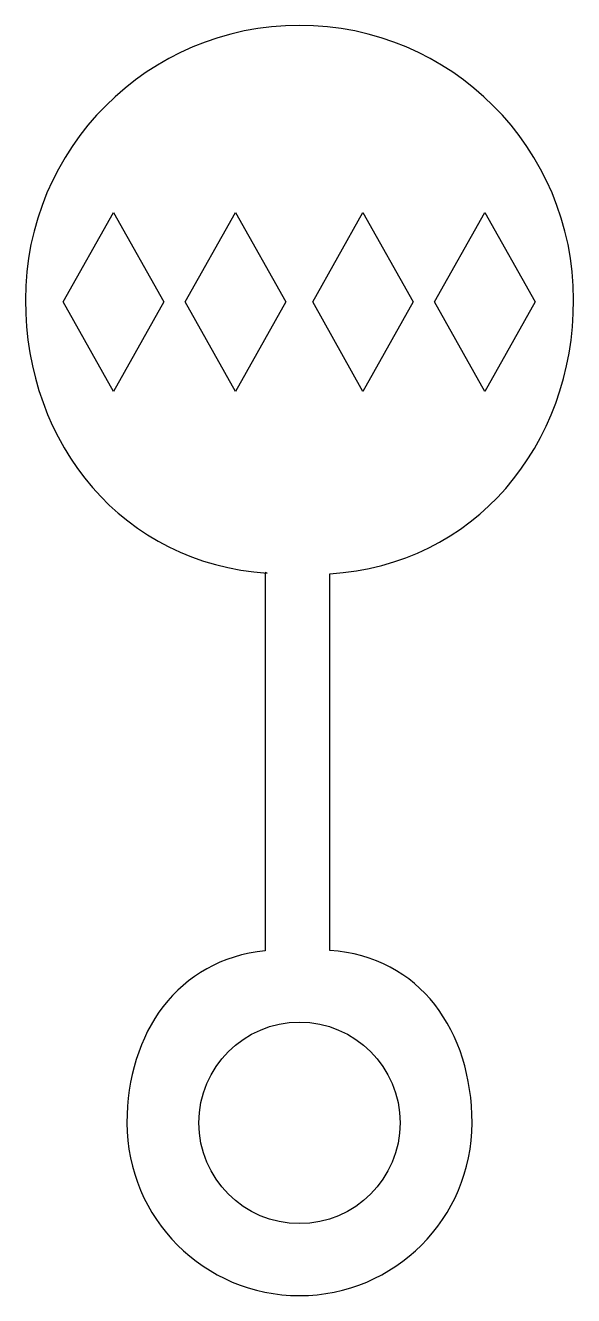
# Model space of a CAD drawing. Header units: centimetres. Extents: x -4.4 to 4.8, y -11.1 to 10.2.
import ezdxf

# ---------------------------------------------------------------- set-up
doc = ezdxf.new("R2010")
doc.units = ezdxf.units.CM
doc.header["$MEASUREMENT"] = 0
doc.layers.add('Camada 1', color=7, linetype='Continuous')

msp = doc.modelspace()

# ---------------------------------------------------------------- linework, layer by layer
at = {"layer": 'Camada 1'}
for points, knots in [([(0.73432, 0.98959), (0.73432, 0.98959), (0.73432, -5.32411), (0.73432, -5.32411), (0.73432, -5.32411), (0.73432, -5.32411), (0.73432, -5.33459), (0.73432, -5.33459), (0.73432, -5.33459), (2.24467, -5.43402), (3.12152, -6.69108), (3.12152, -8.22688), (3.12152, -8.22688), (3.12152, -9.82766), (1.8235, -11.12568), (0.22269, -11.12568), (0.22269, -11.12568), (-1.37809, -11.12568), (-2.67611, -9.82766), (-2.67611, -8.22688), (-2.67611, -8.22688), (-2.67611, -6.72103), (-1.82174, -5.48347), (-0.35288, -5.34157), (-0.35288, -5.34157), (-0.35288, -5.34157), (-0.35288, -5.32358), (-0.35288, -5.32358), (-0.35288, -5.32358), (-0.35288, -5.32358), (-0.35287, 1.00857), (-0.35287, 1.00857), (-0.35287, 1.00857), (-0.35287, 1.00857), (-0.32289, 1.00008), (-0.32289, 1.00008), (-0.32289, 1.00008), (-2.72607, 1.15446), (-4.38181, 3.14395), (-4.38181, 5.5861), (-4.38181, 5.5861), (-4.38181, 8.12917), (-2.32036, 10.19086), (0.22268, 10.19086), (0.22268, 10.19086), (2.76575, 10.19086), (4.8272, 8.12917), (4.8272, 5.5861), (4.8272, 5.5861), (4.82722, 3.13497), (3.15, 1.13149), (0.73432, 0.98959), (0.73432, 0.98959), (0.73432, 0.98959), (0.73432, 0.98959), (0.73432, 0.98959)], [0, 0, 0, 0, 0.06666667, 0.06666667, 0.06666667, 0.06666667, 0.13333333, 0.13333333, 0.13333333, 0.13333333, 0.2, 0.2, 0.2, 0.2, 0.26666667, 0.26666667, 0.26666667, 0.26666667, 0.33333333, 0.33333333, 0.33333333, 0.33333333, 0.4, 0.4, 0.4, 0.4, 0.46666667, 0.46666667, 0.46666667, 0.46666667, 0.53333333, 0.53333333, 0.53333333, 0.53333333, 0.6, 0.6, 0.6, 0.6, 0.66666667, 0.66666667, 0.66666667, 0.66666667, 0.73333333, 0.73333333, 0.73333333, 0.73333333, 0.8, 0.8, 0.8, 0.8, 0.86666667, 0.86666667, 0.86666667, 0.86666667, 1, 1, 1, 1]), ([(-2.05605, 5.54913), (-2.05605, 5.54913), (-2.90041, 7.05249), (-2.90041, 7.05249), (-2.90041, 7.05249), (-2.90041, 7.05249), (-3.74477, 5.54913), (-3.74477, 5.54913), (-3.74477, 5.54913), (-3.74477, 5.54913), (-2.90041, 4.04577), (-2.90041, 4.04577), (-2.90041, 4.04577), (-2.90041, 4.04577), (-2.05605, 5.54913), (-2.05605, 5.54913)], [0, 0, 0, 0, 0.2, 0.2, 0.2, 0.2, 0.4, 0.4, 0.4, 0.4, 0.6, 0.6, 0.6, 0.6, 1, 1, 1, 1]), ([(-0.0096, 5.54913), (-0.0096, 5.54913), (-0.85396, 7.05249), (-0.85396, 7.05249), (-0.85396, 7.05249), (-0.85396, 7.05249), (-1.69832, 5.54913), (-1.69832, 5.54913), (-1.69832, 5.54913), (-1.69832, 5.54913), (-0.85396, 4.04577), (-0.85396, 4.04577), (-0.85396, 4.04577), (-0.85396, 4.04577), (-0.0096, 5.54913), (-0.0096, 5.54913)], [0, 0, 0, 0, 0.2, 0.2, 0.2, 0.2, 0.4, 0.4, 0.4, 0.4, 0.6, 0.6, 0.6, 0.6, 1, 1, 1, 1]), ([(2.13275, 5.54913), (2.13275, 5.54913), (1.28839, 7.05249), (1.28839, 7.05249), (1.28839, 7.05249), (1.28839, 7.05249), (0.44403, 5.54913), (0.44403, 5.54913), (0.44403, 5.54913), (0.44403, 5.54913), (1.28839, 4.04577), (1.28839, 4.04577), (1.28839, 4.04577), (1.28839, 4.04577), (2.13275, 5.54913), (2.13275, 5.54913)], [0, 0, 0, 0, 0.2, 0.2, 0.2, 0.2, 0.4, 0.4, 0.4, 0.4, 0.6, 0.6, 0.6, 0.6, 1, 1, 1, 1]), ([(4.1792, 5.54913), (4.1792, 5.54913), (3.33484, 7.05249), (3.33484, 7.05249), (3.33484, 7.05249), (3.33484, 7.05249), (2.4905, 5.54913), (2.4905, 5.54913), (2.4905, 5.54913), (2.4905, 5.54913), (3.33484, 4.04577), (3.33484, 4.04577), (3.33484, 4.04577), (3.33484, 4.04577), (4.1792, 5.54913), (4.1792, 5.54913)], [0, 0, 0, 0, 0.2, 0.2, 0.2, 0.2, 0.4, 0.4, 0.4, 0.4, 0.6, 0.6, 0.6, 0.6, 1, 1, 1, 1]), ([(0.2227, -9.91764), (1.15599, -9.91764), (1.91341, -9.16022), (1.91341, -8.22693), (1.91341, -8.22693), (1.91341, -7.29364), (1.15599, -6.53622), (0.2227, -6.53622), (0.2227, -6.53622), (-0.71056, -6.53622), (-1.46801, -7.29364), (-1.46801, -8.22693), (-1.46801, -8.22693), (-1.46801, -9.16022), (-0.71057, -9.91764), (0.2227, -9.91764)], [0, 0, 0, 0, 0.2, 0.2, 0.2, 0.2, 0.4, 0.4, 0.4, 0.4, 0.6, 0.6, 0.6, 0.6, 1, 1, 1, 1])]:
    msp.add_open_spline(points, degree=3, knots=knots, dxfattribs=at)

doc.saveas('drawing.dxf')
